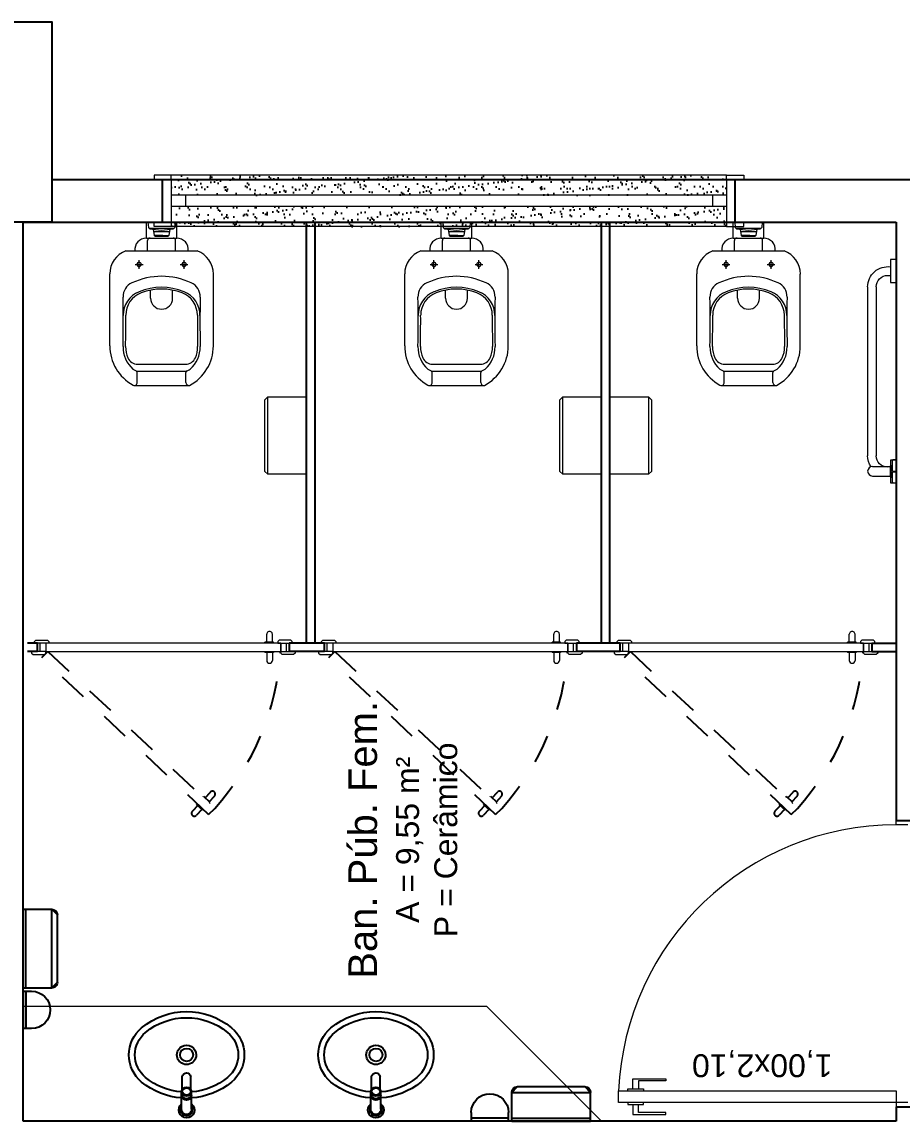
# Model space of a CAD drawing. Header units: metres. Extents: x 2113 to 5678, y -2764 to 956.
# Drawn here: x 3186.705 to 3189.779, y -2017.239 to -2013.399 of the extents above; entities that cross this region are included whole.
import ezdxf

# ---------------------------------------------------------------- set-up
doc = ezdxf.new("R2010")
doc.units = ezdxf.units.M
doc.header["$MEASUREMENT"] = 0
for name, pattern in [('CONTINU', [0]), ('CONTINUO', [0]), ('HIDDEN2', [0.1875, 0.125, -0.0625])]:
    doc.linetypes.add(name, pattern=pattern)
for name, color, linetype in [('_SETOR A', 1, 'Continuous'), ('A - Diversos', 252, 'Continuous'), ('A - Texto 1', 8, 'Continuous'), ('PAREDE', 7, 'Continuous'), ('pilar', 6, 'CONTINUO'), ('Pilares-Vigas', 5, 'Continuous'), ('XX-HTC', 8, 'Continuous')]:
    doc.layers.add(name, color=color, linetype=linetype)
for name, color, linetype, lineweight in [('A - Mobiliário Fixo', 252, 'Continuous', 5), ('A-dimensão', 8, 'Continuous', 5), ('AR-EQP-FIX', 1, 'Continuous', 9), ('AR-POR', 5, 'CONTINUO', 9), ('Esquadrias', 50, 'Continuous', 9)]:
    doc.layers.add(name, color=color, linetype=linetype, lineweight=lineweight)
doc.styles.add('REGUA60', font='romns850', dxfattribs={"width": 1.2})
doc.styles.add('TEXTO', font='swisse.ttf')

# ---------------------------------------------------------------- blocks, each defined once
blk = doc.blocks.new('hidra')
at = {"layer": 'AR-EQP-FIX', "ltscale": 0.02}
for p, q in [((2491.0507, 1715.3238), (2491.0684, 1715.3221)), ((2491.0507, 1715.2278), (2491.0507, 1715.3238)), ((2491.0711, 1715.232), (2491.0711, 1715.3196)), ((2491.0712, 1715.3186), (2491.0735, 1715.3173)), ((2491.0845, 1715.3034), (2491.0845, 1715.2481)), ((2491.097, 1715.2805), (2491.097, 1715.3012)), ((2491.099, 1715.253), (2491.099, 1715.2989)), ((2491.0971, 1715.2803), (2491.0971, 1715.2504)), ((2491.0507, 1715.2278), (2491.0684, 1715.2295)), ((2491.0712, 1715.233), (2491.0735, 1715.2343)), ((2491.0712, 1715.233), (2491.0735, 1715.2343)), ((2491.0744, 1715.2409), (2491.0744, 1715.239))]:
    blk.add_line(p, q, dxfattribs=at)
for points in [[(2491.0507, 1715.2711), (2491.0507, 1715.3238)], [(2491.0752, 1715.3051), (2491.0969, 1715.3012)], [(2491.0507, 1715.2278), (2491.0507, 1715.2711)], [(2491.0752, 1715.2465), (2491.0969, 1715.2503)]]:
    blk.add_lwpolyline(points, dxfattribs=at)
for points in [[(2491.0969, 1715.3012, -0.384514), (2491.099, 1715.2986)], [(2491.0969, 1715.2503, 0.384514), (2491.099, 1715.253)]]:
    blk.add_lwpolyline(points, format="xyb", dxfattribs=at)
for centre, radius, start, end in [((2491.0681, 1715.3191), 0.00299, 9.2142, 84.5), ((2490.6782, 1715.2558), 0.4, 2.8567, 8.8369), ((2490.6782, 1715.2957), 0.4, 351.1631, 357.1433), ((2491.0681, 1715.2325), 0.00299, 275.5, 350.7858)]:
    blk.add_arc(centre, radius, start, end, dxfattribs=at)
blk = doc.blocks.new('vaso')
at = {"layer": 'AR-EQP-FIX'}
for p, q in [((-0.0532, 0.21), (-0.0532, 0.2652)), ((0.0532, 0.21), (0.0532, 0.2652)), ((-0.0532, 0.21), (-0.0402, 0.21)), ((-0.0491, 0.1652), (-0.0491, 0.2011)), ((-0.0402, 0.21), (0.0532, 0.21)), ((0.0491, 0.1652), (0.0491, 0.2011)), ((-0.1245, 0.1652), (0.1245, 0.1652)), ((-0.0921, 0.1181), (-0.0649, 0.1181)), ((-0.0786, 0.1032), (-0.0786, 0.1329)), ((0.0649, 0.1181), (0.0921, 0.1181)), ((0.0786, 0.1032), (0.0786, 0.1329)), ((-0.1809, -0.1665), (-0.1809, 0.0846)), ((0.1809, -0.1665), (0.1809, 0.0845)), ((-0.0384, 0), (-0.0384, 0.0282)), ((0.0384, -0.001), (0.0384, 0.0282)), ((-0.0849, -0.2948), (-0.0849, -0.259)), ((-0.0836, -0.2308), (0.0836, -0.2308)), ((-0.0814, -0.2548), (0.0814, -0.2548)), ((0.0849, -0.2948), (0.0849, -0.259)), ((-0.0953, -0.3048), (0.0975, -0.3048))]:
    blk.add_line(p, q, dxfattribs=at)
for centre, radius, start, end in [((-0.0532, 0.1698), 0.0402, 90, 186.9345), ((-0.0402, 0.2011), 0.00894, 90, 179.9998), ((0.0402, 0.2011), 0.00894, 0.0002, 90), ((0.0532, 0.1698), 0.0402, 353.0655, 90), ((-0.0952, 0.0846), 0.0858, 109.995, 180.0001), ((0.0952, 0.0846), 0.0858, 359.9489, 70.0048), ((-0.0786, 0.1181), 0.0076, 90, 270), ((-0.0786, 0.1181), 0.0076, 270, 90), ((0.0786, 0.1181), 0.0076, 90, 270), ((0.0786, 0.1181), 0.0076, 270, 90), ((-0.0811, 0.005), 0.0536, 114.9604, 180.906), ((0, -0.1692), 0.2457, 65.0398, 114.9603), ((0.0811, 0.005), 0.0536, 359.0955, 65.0414), ((-5.5446, -0.0814), 5.4106, 359.0719, 0.9061), ((-0.0447, -0.06), 0.0894, 112.2632, 180.2611), ((-0.042, -0.059), 0.0831, 110.8099, 180.2335), ((0, -0.1692), 0.2073, 67.7368, 112.2632), ((0, -0.1689), 0.2008, 69.1401, 110.8704), ((0, 0), 0.0384, 180, 0), ((0.042, -0.059), 0.0831, 359.7664, 69.2154), ((0.0447, -0.06), 0.0894, 359.7772, 67.7369), ((5.5446, -0.0814), 5.4106, 179.0937, 180.9279), ((-5.5446, -0.0814), 5.4195, 359.072, 0.2339), ((5.5445, -0.0815), 5.4195, 179.7659, 180.9278), ((-0.0246, -0.1665), 0.1564, 180, 241.2627), ((-0.032, -0.1708), 0.1027, 179.0541, 228.6116), ((-0.032, -0.1707), 0.0938, 179.0719, 203.7273), ((0.0246, -0.1665), 0.1563, 297.7697, 0.0098), ((0.032, -0.1707), 0.1028, 311.3707, 0.9282), ((0.0322, -0.1708), 0.0936, 336.2978, 0.9532), ((-0.0837, -0.1935), 0.0373, 203.6695, 270.1398), ((0.0837, -0.1935), 0.0374, 269.9013, 336.3985), ((-0.0814, -0.2269), 0.0279, 228.4991, 270), ((-0.0903, -0.259), 0.00536, 0.0029, 74.7666), ((0.0814, -0.2269), 0.0279, 270, 311.3708), ((0.0903, -0.259), 0.00536, 105.1484, 179.9966), ((-0.0949, -0.2948), 0.01, 241.1501, 0.1116), ((0.0949, -0.2948), 0.01, 180.0009, 270.2078)]:
    blk.add_arc(centre, radius, start, end, dxfattribs=at)
at = {"layer": 'AR-EQP-FIX', "rotation": 270}
blk.add_blockref('hidra', (-1715.2758, 2491.3159), dxfattribs=at)
blk = doc.blocks.new('janela panherofeminino')
at = {"layer": 'XX-HTC', "ltscale": 5}
h = blk.add_hatch(dxfattribs=at)
h.set_pattern_fill('AR-SAND', color=256, scale=0.001, angle=-90, style=0)
h.set_pattern_definition([(307.5, (532.882332, 3506.972135), (0.04894132373, 0.0016000313), [0, -0.038608, 0, -0.04318, 0, -0.041275]), (277.5, (532.88233, 3506.972135), (0.07168251, -0.0449523283), [0, -0.020828, 0, -0.034798, 0, -0.013335]), (237.5, (532.882332, 3507.003377), (0.0001437185, -0.079099237), [0, -0.0127, 0, -0.04572, 0, -0.05969]), (227.5, (532.88233, 3507.00338), (0.0222929323, -0.0763556452), [0, -0.00635, 0, -0.029972, 0, -0.03429])])
h.paths.add_polyline_path([(2003.3904, 1412.7947), (2003.3754, 1412.7947), (2003.3204, 1412.7947), (2003.3204, 1414.7347), (2003.3754, 1414.7347), (2003.3904, 1414.7347)])
h.paths.add_polyline_path([(2003.2804, 1412.7947), (2003.2254, 1412.7947), (2003.2104, 1412.7947), (2003.2104, 1414.7347), (2003.2254, 1414.7347), (2003.2804, 1414.7347)])
at = {"layer": 'AR-EQP-FIX', "linetype": 'Continuous'}
for p, q in [((2003.2104, 1412.7947), (2003.2104, 1414.7347)), ((2003.3904, 1412.7947), (2003.3904, 1414.7347))]:
    blk.add_line(p, q, dxfattribs=at)
at = {"layer": 'Esquadrias', "linetype": 'CONTINU'}
for p, q in [((2003.2104, 1414.7347), (2003.2104, 1414.7947)), ((2003.2104, 1414.7947), (2003.2254, 1414.7947)), ((2003.3904, 1414.7947), (2003.3754, 1414.7947)), ((2003.3904, 1414.7347), (2003.3904, 1414.7947)), ((2003.2254, 1414.7347), (2003.2104, 1414.7347)), ((2003.3754, 1414.7347), (2003.2254, 1414.7347)), ((2003.2804, 1412.7947), (2003.2804, 1414.7347)), ((2003.3204, 1412.7947), (2003.3204, 1414.7347)), ((2003.3754, 1414.7347), (2003.3904, 1414.7347)), ((2003.3204, 1414.6847), (2003.2804, 1414.6847)), ((2003.3204, 1412.8447), (2003.2804, 1412.8447)), ((2003.2254, 1412.7947), (2003.2104, 1412.7947)), ((2003.2104, 1412.7947), (2003.2104, 1412.7347)), ((2003.3754, 1412.7947), (2003.2254, 1412.7947)), ((2003.3754, 1412.7947), (2003.3904, 1412.7947)), ((2003.3904, 1412.7947), (2003.3904, 1412.7347)), ((2003.2104, 1412.7347), (2003.2254, 1412.7347)), ((2003.3904, 1412.7347), (2003.3754, 1412.7347))]:
    blk.add_line(p, q, dxfattribs=at)
at = {"layer": 'PAREDE', "ltscale": 5}
for p, q in [((2003.2254, 1414.7647), (2003.3754, 1414.7647)), ((2003.2254, 1414.7647), (2003.3754, 1414.7647)), ((2003.2254, 1412.7647), (2003.3754, 1412.7647))]:
    blk.add_line(p, q, dxfattribs=at)
blk = doc.blocks.new('GINASIO')
at = {"layer": 'A - Diversos'}
for p, q in [((3758.1758, -1183.6997), (3758.1758, -1183.6697)), ((3758.3058, -1183.6797), (3758.1758, -1183.6797)), ((3757.8825, -1185.2352), (3757.8525, -1185.2352)), ((3757.8625, -1185.3652), (3757.8625, -1185.2352))]:
    blk.add_line(p, q, dxfattribs=at)
at = {"layer": 'A - Diversos', "extrusion": (0, 0, -1)}
for p, q in [((3758.3058, -1183.6697), (3758.1758, -1183.6697)), ((3758.3058, -1183.6697), (3758.3058, -1183.6997)), ((3758.3173, -1183.6697), (3758.5923, -1183.6697)), ((3758.3173, -1183.6697), (3758.3173, -1183.7697)), ((3758.3173, -1183.6797), (3758.5923, -1183.6797)), ((3758.5923, -1183.6697), (3758.5923, -1183.7697)), ((3758.3173, -1183.7697), (3758.5923, -1183.7697)), ((3758.3173, -1183.7697), (3758.3373, -1183.7897)), ((3758.3373, -1183.7897), (3758.5723, -1183.7897)), ((3758.5923, -1183.7697), (3758.5723, -1183.7897)), ((3757.8937, -1184.2235), (3757.9558, -1184.2235)), ((3757.9623, -1184.2258), (3758.0082, -1184.2258)), ((3757.9623, -1184.2558), (3758.0082, -1184.2558)), ((3757.8937, -1184.258), (3757.9558, -1184.258)), ((3757.8937, -1184.8847), (3757.9558, -1184.8847)), ((3757.9623, -1184.887), (3758.0082, -1184.887)), ((3757.8937, -1184.9192), (3757.9558, -1184.9192)), ((3757.9623, -1184.9169), (3758.0082, -1184.9169)), ((3757.8525, -1185.3652), (3757.8525, -1185.2352)), ((3757.8525, -1185.3652), (3757.8825, -1185.3652)), ((3757.8525, -1185.3767), (3757.8525, -1185.6517)), ((3757.8525, -1185.3767), (3757.9525, -1185.3767)), ((3757.8625, -1185.3767), (3757.8625, -1185.6517)), ((3757.9525, -1185.3767), (3757.9525, -1185.6517)), ((3757.9525, -1185.3767), (3757.9725, -1185.3967)), ((3757.9725, -1185.3967), (3757.9725, -1185.6317)), ((3757.9525, -1185.6517), (3757.9725, -1185.6317)), ((3757.8525, -1185.6517), (3757.9525, -1185.6517))]:
    blk.add_line(p, q, dxfattribs=at)
at = {"layer": 'A - Diversos'}
for points in [[(3757.9886, -1184.084, -0.471699), (3758.1782, -1184.0839)], [(3758.0049, -1184.0975, -0.471701), (3758.1619, -1184.0974)], [(3757.9329, -1184.2235, -0.156042), (3757.9886, -1184.084)], [(3757.9541, -1184.2235, -0.154376), (3758.0049, -1184.0975)], [(3758.1619, -1184.0974, -0.359169), (3758.162, -1184.3841)], [(3758.1782, -1184.0839, -0.359179), (3758.1784, -1184.3976)], [(3758.0608, -1184.2408, -1), (3758.1062, -1184.2408)], [(3758.1062, -1184.2408, -1), (3758.0608, -1184.2408)], [(3757.9886, -1184.3976, -0.156089), (3757.9329, -1184.258, -0.156089)], [(3758.0049, -1184.3841, -0.154376), (3757.9541, -1184.258, -0.154376)], [(3758.1784, -1184.3976, -0.472393), (3757.9886, -1184.3976)], [(3758.162, -1184.3841, -0.472527), (3758.0049, -1184.3841)], [(3757.9886, -1184.7452, -0.471699), (3758.1782, -1184.7451)], [(3757.9329, -1184.8847, -0.156042), (3757.9886, -1184.7452)], [(3758.0049, -1184.7587, -0.471701), (3758.1619, -1184.7585)], [(3758.1782, -1184.7451, -0.359179), (3758.1784, -1185.0588)], [(3757.9541, -1184.8847, -0.154376), (3758.0049, -1184.7587)], [(3758.1619, -1184.7585, -0.359169), (3758.162, -1185.0453)], [(3758.0608, -1184.902, -1), (3758.1062, -1184.902)], [(3758.1062, -1184.902, -1), (3758.0608, -1184.902)], [(3757.9886, -1185.0588, -0.156089), (3757.9329, -1184.9192, -0.156089)], [(3758.0049, -1185.0453, -0.154376), (3757.9541, -1184.9192, -0.154376)], [(3758.1784, -1185.0588, -0.472393), (3757.9886, -1185.0588)], [(3758.162, -1185.0453, -0.472527), (3758.0049, -1185.0453)]]:
    blk.add_lwpolyline(points, format="xyb", dxfattribs=at)
for points in [[(3758.0835, -1184.2746, -1.732054), (3758.1127, -1184.2239, -0.577349)], [(3758.0835, -1184.9357, -1.732054), (3758.1127, -1184.8851, -0.577349)]]:
    blk.add_lwpolyline(points, format="xyb", close=True, dxfattribs=at)
at = {"layer": 'A - Diversos', "extrusion": (0, 0, -1)}
for centre, radius, start, end in [((-3758.2408, -1183.6997), 0.065, 180, 0), ((-3758.3373, -1183.7697), 0.02, 270, 0), ((-3758.5723, -1183.7697), 0.02, 180, 270), ((-3757.8909, -1184.2409), 0.0275, 218.7028, 140.9205), ((-3757.8909, -1184.2409), 0.0199, 291.4925, 60.3625), ((-3757.8921, -1184.2408), 0.0173, 264.7023, 95.2977), ((-3757.895, -1184.2472), 0.0274, 59.4369, 120.4101), ((-3757.9443, -1184.2408), 0.0185, 290.9259, 69.0741), ((-3757.9489, -1184.2408), 0.0185, 290.9259, 69.0741), ((-3757.957, -1184.2408), 0.0173, 274.0501, 85.9499), ((-3757.9581, -1184.2408), 0.0151, 278.7028, 81.2972), ((-3757.9535, -1184.2408), 0.0174, 97.5692, 262.4308), ((-3757.9535, -1184.2408), 0.0151, 98.7028, 261.2972), ((-3758.005, -1184.2408), 0.0153, 101.8833, 258.1167), ((-3757.895, -1184.2344), 0.0274, 239.5899, 300.5631), ((-3757.8909, -1184.902), 0.0275, 218.7028, 140.9205), ((-3757.8909, -1184.902), 0.0199, 291.4925, 60.3625), ((-3757.8921, -1184.902), 0.0173, 264.7023, 95.2977), ((-3757.895, -1184.9084), 0.0274, 59.4369, 120.4101), ((-3757.9443, -1184.902), 0.0185, 290.9259, 69.0741), ((-3757.9489, -1184.902), 0.0185, 290.9259, 69.0741), ((-3757.957, -1184.902), 0.0173, 274.0501, 85.9499), ((-3757.9581, -1184.902), 0.0151, 278.7028, 81.2972), ((-3757.9535, -1184.902), 0.0174, 97.5692, 262.4308), ((-3757.9535, -1184.902), 0.0151, 98.7028, 261.2972), ((-3758.005, -1184.902), 0.0153, 101.8833, 258.1167), ((-3757.895, -1184.8956), 0.0274, 239.5899, 300.5631), ((-3757.8825, -1185.3002), 0.065, 90, 270), ((-3757.9525, -1185.3967), 0.02, 90, 180), ((-3757.9525, -1185.6317), 0.02, 180, 270)]:
    blk.add_arc(centre, radius, start, end, dxfattribs=at)
at = {"layer": 'A - Mobiliário Fixo'}
for p, q in [((3758.2525, -1185.2899), (3758.2525, -1183.6697)), ((3757.8525, -1185.6899), (3758.2525, -1185.2899)), ((3760.807, -1186.6897), (3760.807, -1186.6997))]:
    blk.add_line(p, q, dxfattribs=at)
at = {"layer": 'A - Mobiliário Fixo', "extrusion": (0, 0, -1)}
for p, q in [((3760.767, -1186.6197), (3760.177, -1186.6197)), ((3760.767, -1186.6497), (3760.177, -1186.6497)), ((3760.162, -1186.6997), (3760.082, -1186.6997)), ((3760.082, -1186.6997), (3760.082, -1186.7197)), ((3760.137, -1186.6997), (3760.137, -1186.6986)), ((3760.162, -1186.7197), (3760.162, -1186.6997)), ((3760.782, -1186.6997), (3760.782, -1186.7197)), ((3760.862, -1186.6997), (3760.782, -1186.6997)), ((3760.862, -1186.7197), (3760.862, -1186.6997))]:
    blk.add_line(p, q, dxfattribs=at)
at = {"layer": 'A - Mobiliário Fixo'}
blk.add_arc((3760.1225, -1186.6361), 0.0164, 0, 180, dxfattribs=at)
at = {"layer": 'A - Mobiliário Fixo', "extrusion": (0, 0, -1)}
for centre, radius, start, end in [((-3760.1774, -1186.6906), 0.071, 56.513, 89.6722), ((-3760.7666, -1186.6906), 0.071, 90.3278, 187.3004), ((-3760.177, -1186.6897), 0.04, 0, 90), ((-3760.767, -1186.6897), 0.04, 90, 180)]:
    blk.add_arc(centre, radius, start, end, dxfattribs=at)
at = {"layer": 'A - Mobiliário Fixo'}
for points in [[(3760.106, -1186.6361), (3760.106, -1186.6361), (3760.106, -1186.6986), (3760.106, -1186.6986)], [(3760.1389, -1186.6361), (3760.1389, -1186.6361), (3760.1389, -1186.6986), (3760.1389, -1186.6986)], [(3760.082, -1186.7085), (3760.082, -1186.7085), (3760.0822, -1186.7075), (3760.0822, -1186.7075)], [(3760.082, -1186.7085), (3760.082, -1186.7085), (3760.082, -1186.7197), (3760.082, -1186.7197)], [(3760.0822, -1186.7075), (3760.0822, -1186.7075), (3760.083, -1186.7067), (3760.083, -1186.7067)], [(3760.083, -1186.7067), (3760.083, -1186.7067), (3760.084, -1186.7065), (3760.084, -1186.7065)], [(3760.084, -1186.7065), (3760.084, -1186.7065), (3760.1211, -1186.7065), (3760.1211, -1186.7065)], [(3760.1028, -1186.6996), (3760.1028, -1186.6996), (3760.1026, -1186.7006), (3760.1026, -1186.7006)], [(3760.1424, -1186.7006), (3760.1424, -1186.7006), (3760.1026, -1186.7006), (3760.1026, -1186.7006)], [(3760.1026, -1186.7006), (3760.1026, -1186.7006), (3760.1026, -1186.7065), (3760.1026, -1186.7065)], [(3760.1036, -1186.6988), (3760.1036, -1186.6988), (3760.1028, -1186.6996), (3760.1028, -1186.6996)], [(3760.1046, -1186.6986), (3760.1046, -1186.6986), (3760.1036, -1186.6988), (3760.1036, -1186.6988)], [(3760.1403, -1186.6986), (3760.1403, -1186.6986), (3760.1046, -1186.6986), (3760.1046, -1186.6986)], [(3760.1211, -1186.7065), (3760.1211, -1186.7065), (3760.1211, -1186.7197), (3760.1211, -1186.7197)], [(3760.1226, -1186.7065), (3760.1226, -1186.7065), (3760.1612, -1186.7065), (3760.1612, -1186.7065)], [(3760.1226, -1186.7065), (3760.1226, -1186.7065), (3760.1226, -1186.7197), (3760.1226, -1186.7197)], [(3760.1413, -1186.6988), (3760.1413, -1186.6988), (3760.1403, -1186.6986), (3760.1403, -1186.6986)], [(3760.1421, -1186.6996), (3760.1421, -1186.6996), (3760.1413, -1186.6988), (3760.1413, -1186.6988)], [(3760.1424, -1186.7006), (3760.1424, -1186.7006), (3760.1421, -1186.6996), (3760.1421, -1186.6996)], [(3760.1424, -1186.7006), (3760.1424, -1186.7006), (3760.1424, -1186.7065), (3760.1424, -1186.7065)], [(3760.1612, -1186.7065), (3760.1612, -1186.7065), (3760.1622, -1186.7067), (3760.1622, -1186.7067)], [(3760.1622, -1186.7067), (3760.1622, -1186.7067), (3760.1629, -1186.7075), (3760.1629, -1186.7075)], [(3760.1629, -1186.7075), (3760.1629, -1186.7075), (3760.1632, -1186.7085), (3760.1632, -1186.7085)], [(3760.1632, -1186.7085), (3760.1632, -1186.7085), (3760.1632, -1186.7197), (3760.1632, -1186.7197)], [(3760.082, -1186.7197), (3760.082, -1186.7197), (3760.1632, -1186.7197), (3760.1632, -1186.7197)], [(3760.1211, -1186.7166), (3760.1211, -1186.7166), (3760.1226, -1186.7166), (3760.1226, -1186.7166)]]:
    blk.add_open_spline(points, degree=3, dxfattribs=at)
at = {"layer": 'A-dimensão', "extrusion": (0, 0, -1)}
for p, q in [((3760.1224, -1184.5147), (3760.1124, -1184.5247)), ((3760.1124, -1184.6597), (3760.1124, -1184.5247)), ((3760.1124, -1184.5247), (3760.3824, -1184.5247)), ((3760.1224, -1184.5147), (3760.3724, -1184.5147)), ((3760.3724, -1184.5147), (3760.3824, -1184.5247)), ((3760.3824, -1184.5247), (3760.3824, -1184.6597)), ((3760.1224, -1185.5447), (3760.1124, -1185.5547)), ((3760.1124, -1185.6897), (3760.1124, -1185.5547)), ((3760.1124, -1185.5547), (3760.3824, -1185.5547)), ((3760.1224, -1185.5447), (3760.3724, -1185.5447)), ((3760.3724, -1185.5447), (3760.3824, -1185.5547)), ((3760.3824, -1185.5547), (3760.3824, -1185.6897)), ((3760.1124, -1185.8547), (3760.1124, -1185.7197)), ((3760.3824, -1185.7197), (3760.3824, -1185.8547)), ((3760.1224, -1185.8647), (3760.1124, -1185.8547)), ((3760.3824, -1185.8547), (3760.1124, -1185.8547)), ((3760.3724, -1185.8647), (3760.1224, -1185.8647)), ((3760.3724, -1185.8647), (3760.3824, -1185.8547))]:
    blk.add_line(p, q, dxfattribs=at)
at = {"layer": 'A-dimensão'}
for p, q in [((3760.3824, -1184.6597), (3760.1124, -1184.6597)), ((3760.3824, -1185.6897), (3760.1124, -1185.6897)), ((3760.1124, -1185.7197), (3760.3824, -1185.7197))]:
    blk.add_line(p, q, dxfattribs=at)
at = {"layer": 'AR-POR', "color": 8, "linetype": 'HIDDEN2', "lineweight": -2, "ltscale": 0.02}
for p, q in [((3758.9235, -1184.3179), (3759.4718, -1183.7349)), ((3759.4931, -1183.7562), (3758.9447, -1184.3391)), ((3759.4718, -1183.7349), (3759.4931, -1183.7562)), ((3758.941, -1184.2945), (3758.9207, -1184.2753)), ((3758.9547, -1184.28), (3758.9347, -1184.261)), ((3758.9382, -1184.2974), (3758.9588, -1184.2757)), ((3758.961, -1184.2777), (3758.9588, -1184.2757)), ((3758.9235, -1184.3179), (3758.9447, -1184.3391)), ((3758.9404, -1184.2995), (3758.9382, -1184.2974)), ((3758.9633, -1184.3212), (3758.9655, -1184.3232)), ((3758.9655, -1184.3232), (3758.9861, -1184.3015)), ((3758.9682, -1184.3203), (3758.9885, -1184.3396)), ((3758.982, -1184.3058), (3759.002, -1184.3248)), ((3758.984, -1184.2994), (3758.9861, -1184.3015)), ((3758.9235, -1185.3204), (3759.4718, -1184.7374)), ((3759.4718, -1184.7374), (3759.4931, -1184.7587)), ((3759.4931, -1184.7587), (3758.9447, -1185.3416)), ((3758.941, -1185.297), (3758.9207, -1185.2778)), ((3758.9547, -1185.2825), (3758.9347, -1185.2635)), ((3758.9382, -1185.2999), (3758.9588, -1185.2782)), ((3758.961, -1185.2802), (3758.9588, -1185.2782)), ((3758.9235, -1185.3204), (3758.9447, -1185.3416)), ((3758.9404, -1185.302), (3758.9382, -1185.2999)), ((3758.9633, -1185.3237), (3758.9655, -1185.3257)), ((3758.9655, -1185.3257), (3758.9861, -1185.304)), ((3758.9682, -1185.3228), (3758.9885, -1185.3421)), ((3758.982, -1185.3083), (3759.002, -1185.3273)), ((3758.984, -1185.3019), (3758.9861, -1185.304)), ((3758.9235, -1186.3529), (3759.4718, -1185.7699)), ((3759.4931, -1185.7912), (3758.9447, -1186.3741)), ((3759.4718, -1185.7699), (3759.4931, -1185.7912)), ((3758.941, -1186.3295), (3758.9207, -1186.3103)), ((3758.9547, -1186.315), (3758.9347, -1186.296)), ((3758.9382, -1186.3324), (3758.9588, -1186.3107)), ((3758.961, -1186.3127), (3758.9588, -1186.3107)), ((3758.9235, -1186.3529), (3758.9447, -1186.3741)), ((3758.9404, -1186.3345), (3758.9382, -1186.3324)), ((3758.9633, -1186.3562), (3758.9655, -1186.3582)), ((3758.9655, -1186.3582), (3758.9861, -1186.3365)), ((3758.9682, -1186.3553), (3758.9885, -1186.3746)), ((3758.982, -1186.3408), (3759.002, -1186.3598)), ((3758.984, -1186.3344), (3758.9861, -1186.3365))]:
    blk.add_line(p, q, dxfattribs=at)
at = {"layer": 'AR-POR', "color": 1, "linetype": 'Continuous'}
for p, q in [((3759.4895, -1184.5206), (3759.4619, -1184.5206)), ((3759.4925, -1184.5147), (3759.4895, -1184.5147)), ((3759.4895, -1184.5447), (3759.4895, -1184.5147)), ((3759.5225, -1184.5147), (3759.5255, -1184.5147)), ((3759.5255, -1184.5447), (3759.5255, -1184.5147)), ((3759.5255, -1184.5206), (3759.5531, -1184.5206)), ((3759.4895, -1184.5406), (3759.4619, -1184.5406)), ((3759.4925, -1184.5447), (3759.4895, -1184.5447)), ((3759.5225, -1184.5447), (3759.5255, -1184.5447)), ((3759.5255, -1184.5406), (3759.5531, -1184.5406)), ((3759.4895, -1185.5231), (3759.4619, -1185.5231)), ((3759.4925, -1185.5172), (3759.4895, -1185.5172)), ((3759.4895, -1185.5472), (3759.4895, -1185.5172)), ((3759.5225, -1185.5172), (3759.5255, -1185.5172)), ((3759.5255, -1185.5472), (3759.5255, -1185.5172)), ((3759.5255, -1185.5231), (3759.5531, -1185.5231)), ((3759.4895, -1185.5431), (3759.4619, -1185.5431)), ((3759.4925, -1185.5472), (3759.4895, -1185.5472)), ((3759.5225, -1185.5472), (3759.5255, -1185.5472)), ((3759.5255, -1185.5431), (3759.5531, -1185.5431)), ((3759.4895, -1186.5556), (3759.4619, -1186.5556)), ((3759.4925, -1186.5497), (3759.4895, -1186.5497)), ((3759.4895, -1186.5797), (3759.4895, -1186.5497)), ((3759.5225, -1186.5497), (3759.5255, -1186.5497)), ((3759.5255, -1186.5797), (3759.5255, -1186.5497)), ((3759.5255, -1186.5556), (3759.5531, -1186.5556)), ((3759.4895, -1186.5756), (3759.4619, -1186.5756)), ((3759.4925, -1186.5797), (3759.4895, -1186.5797)), ((3759.5225, -1186.5797), (3759.5255, -1186.5797)), ((3759.5255, -1186.5756), (3759.5531, -1186.5756))]:
    blk.add_line(p, q, dxfattribs=at)
at = {"layer": 'AR-POR', "color": 8, "linetype": 'HIDDEN2', "lineweight": -2, "ltscale": 0.02}
for centre, radius, start, end in [((3758.9277, -1184.2681), 0.01, 45.4813, 225.4813), ((3758.9948, -1184.3312), 0.01, 228.0266, 48.0266), ((3759.5509, -1183.6648), 0.9068, 228.0461, 266.3032), ((3758.9277, -1185.2706), 0.01, 45.4813, 225.4813), ((3758.9948, -1185.3337), 0.01, 228.0266, 48.0266), ((3759.5509, -1184.6673), 0.9068, 228.0461, 266.3032), ((3758.9277, -1186.3031), 0.01, 45.4813, 225.4813), ((3758.9948, -1186.3662), 0.01, 228.0266, 48.0266), ((3759.5509, -1185.6998), 0.9068, 228.0461, 266.3032)]:
    blk.add_arc(centre, radius, start, end, dxfattribs=at)
at = {"layer": 'AR-POR', "color": 1, "linetype": 'Continuous'}
for centre, start, end in [((3759.4619, -1184.5306), 90, 270), ((3759.5531, -1184.5306), 270, 90), ((3759.4619, -1185.5331), 90, 270), ((3759.5531, -1185.5331), 270, 90), ((3759.4619, -1186.5656), 90, 270), ((3759.5531, -1186.5656), 270, 90)]:
    blk.add_arc(centre, 0.01, start, end, dxfattribs=at)
at = {"layer": 'Esquadrias'}
for p, q in [((3757.9175, -1186.7197), (3757.9175, -1185.7497)), ((3757.9175, -1185.7497), (3757.9575, -1185.7497)), ((3757.9575, -1185.7497), (3757.9575, -1186.7197)), ((3757.9175, -1185.7822), (3757.91, -1185.7822)), ((3757.91, -1185.7822), (3757.91, -1185.8372)), ((3757.9575, -1185.7822), (3757.965, -1185.7822)), ((3757.965, -1185.7822), (3757.965, -1185.8372)), ((3757.91, -1185.7997), (3757.875, -1185.7997)), ((3757.875, -1185.7997), (3757.875, -1185.9147)), ((3757.8825, -1185.9147), (3757.8825, -1185.8197)), ((3757.8825, -1185.8197), (3757.91, -1185.8197)), ((3757.965, -1185.7997), (3758, -1185.7997)), ((3757.9925, -1185.8197), (3757.965, -1185.8197)), ((3757.9925, -1185.9147), (3757.9925, -1185.8197)), ((3758, -1185.7997), (3758, -1185.9147)), ((3757.91, -1185.8372), (3757.9175, -1185.8372)), ((3757.965, -1185.8372), (3757.9575, -1185.8372)), ((3757.875, -1185.9147), (3757.8825, -1185.9147)), ((3758, -1185.9147), (3757.9925, -1185.9147)), ((3757.9175, -1186.7197), (3757.9025, -1186.7197)), ((3757.9175, -1186.7597), (3757.9175, -1186.7197)), ((3757.9575, -1186.7197), (3757.9175, -1186.7197)), ((3758.8875, -1186.7197), (3758.9025, -1186.7197)), ((3758.8875, -1186.7597), (3758.8875, -1186.7197))]:
    blk.add_line(p, q, dxfattribs=at)
for points in [[(3759.4925, -1183.6997), (3759.4875, -1183.6997), (3759.4825, -1183.7047), (3759.4825, -1183.7447), (3759.4875, -1183.7497), (3759.4925, -1183.7497)], [(3759.5225, -1183.7097), (3759.5275, -1183.7097), (3759.5325, -1183.7147), (3759.5325, -1183.7547), (3759.5275, -1183.7597), (3759.5225, -1183.7597)], [(3759.4925, -1184.5697), (3759.5225, -1184.5697), (3759.5225, -1183.7497), (3759.4925, -1183.7497)], [(3759.5225, -1184.6097), (3759.5275, -1184.6097), (3759.5325, -1184.6047), (3759.5325, -1184.5647), (3759.5275, -1184.5597), (3759.5225, -1184.5597)], [(3759.4925, -1184.6197), (3759.4875, -1184.6197), (3759.4825, -1184.6147), (3759.4825, -1184.5747), (3759.4875, -1184.5697), (3759.4925, -1184.5697)], [(3759.4925, -1184.7022), (3759.4875, -1184.7022), (3759.4825, -1184.7072), (3759.4825, -1184.7472), (3759.4875, -1184.7522), (3759.4925, -1184.7522)], [(3759.5225, -1184.7122), (3759.5275, -1184.7122), (3759.5325, -1184.7172), (3759.5325, -1184.7572), (3759.5275, -1184.7622), (3759.5225, -1184.7622)], [(3759.4925, -1185.5722), (3759.5225, -1185.5722), (3759.5225, -1184.7522), (3759.4925, -1184.7522)], [(3759.4925, -1185.6222), (3759.4875, -1185.6222), (3759.4825, -1185.6172), (3759.4825, -1185.5772), (3759.4875, -1185.5722), (3759.4925, -1185.5722)], [(3759.5225, -1185.6122), (3759.5275, -1185.6122), (3759.5325, -1185.6072), (3759.5325, -1185.5672), (3759.5275, -1185.5622), (3759.5225, -1185.5622)], [(3759.4925, -1185.7347), (3759.4875, -1185.7347), (3759.4825, -1185.7397), (3759.4825, -1185.7797), (3759.4875, -1185.7847), (3759.4925, -1185.7847)], [(3759.5225, -1185.7447), (3759.5275, -1185.7447), (3759.5325, -1185.7497), (3759.5325, -1185.7897), (3759.5275, -1185.7947), (3759.5225, -1185.7947)], [(3759.4925, -1186.6047), (3759.5225, -1186.6047), (3759.5225, -1185.7847), (3759.4925, -1185.7847)], [(3759.5225, -1186.6447), (3759.5275, -1186.6447), (3759.5325, -1186.6397), (3759.5325, -1186.5997), (3759.5275, -1186.5947), (3759.5225, -1186.5947)], [(3759.4925, -1186.6547), (3759.4875, -1186.6547), (3759.4825, -1186.6497), (3759.4825, -1186.6097), (3759.4875, -1186.6047), (3759.4925, -1186.6047)]]:
    blk.add_lwpolyline(points, close=True, dxfattribs=at)
for points in [[(3759.4925, -1183.6997), (3759.4925, -1183.7197)], [(3759.5275, -1183.7597), (3759.5225, -1183.7597), (3759.5225, -1183.7497), (3759.4925, -1183.7497), (3759.4925, -1183.7297), (3759.5225, -1183.7297)], [(3759.5275, -1184.5597), (3759.5225, -1184.5597), (3759.5225, -1184.5697), (3759.4925, -1184.5697), (3759.4925, -1184.5897), (3759.5225, -1184.5897)], [(3759.4925, -1184.7022), (3759.4925, -1184.7222)], [(3759.5275, -1184.7622), (3759.5225, -1184.7622), (3759.5225, -1184.7522), (3759.4925, -1184.7522), (3759.4925, -1184.7322), (3759.5225, -1184.7322)], [(3759.5275, -1185.5622), (3759.5225, -1185.5622), (3759.5225, -1185.5722), (3759.4925, -1185.5722), (3759.4925, -1185.5922), (3759.5225, -1185.5922)], [(3759.4925, -1185.7347), (3759.4925, -1185.7547)], [(3759.5275, -1185.7947), (3759.5225, -1185.7947), (3759.5225, -1185.7847), (3759.4925, -1185.7847), (3759.4925, -1185.7647), (3759.5225, -1185.7647)], [(3759.5275, -1186.5947), (3759.5225, -1186.5947), (3759.5225, -1186.6047), (3759.4925, -1186.6047), (3759.4925, -1186.6247), (3759.5225, -1186.6247)]]:
    blk.add_lwpolyline(points, dxfattribs=at)
at = {"layer": 'Esquadrias', "color": 0, "linetype": 'ByBlock'}
blk.add_arc((3757.916, -1186.7203), 0.9715, 0.0351, 87.5528, dxfattribs=at)
at = {"layer": 'PAREDE', "ltscale": 5}
for p, q in [((3757.8525, -1183.6697), (3760.285, -1183.6697)), ((3757.8525, -1186.7197), (3757.8525, -1183.6697)), ((3760.285, -1183.6697), (3760.9925, -1183.6697)), ((3760.9925, -1183.6697), (3760.9925, -1186.7197)), ((3761.1425, -1183.7697), (3761.1425, -1187.2197)), ((3761.1425, -1183.7697), (3761.1425, -1187.2197)), ((3757.9025, -1186.7197), (3757.8525, -1186.7197)), ((3757.9025, -1186.7197), (3757.9025, -1186.8697)), ((3760.9925, -1186.7197), (3758.9025, -1186.7197)), ((3758.9025, -1186.7197), (3758.9025, -1186.8697))]:
    blk.add_line(p, q, dxfattribs=at)
at = {"layer": 'Pilares-Vigas', "ltscale": 5}
for p, q in [((3759.4925, -1183.7197), (3759.4925, -1183.6847)), ((3759.5225, -1183.7197), (3759.5225, -1183.6847)), ((3759.4925, -1183.7197), (3759.5225, -1183.7197)), ((3759.5225, -1184.5997), (3759.4925, -1184.5997)), ((3759.4925, -1184.7222), (3759.4925, -1184.5997)), ((3759.5225, -1184.7222), (3759.5225, -1184.5997)), ((3759.5225, -1184.6597), (3760.9925, -1184.6597)), ((3759.5225, -1184.6897), (3760.9925, -1184.6897)), ((3759.4925, -1184.7222), (3759.5225, -1184.7222)), ((3759.4925, -1185.7547), (3759.4925, -1185.6022)), ((3759.5225, -1185.6022), (3759.4925, -1185.6022)), ((3759.5225, -1185.7547), (3759.5225, -1185.6022)), ((3759.5225, -1185.6897), (3760.9925, -1185.6897)), ((3759.5225, -1185.7197), (3760.9925, -1185.7197)), ((3759.4925, -1185.7547), (3759.5225, -1185.7547)), ((3759.4925, -1186.6347), (3759.4925, -1186.7197)), ((3759.5225, -1186.6347), (3759.4925, -1186.6347)), ((3759.5225, -1186.6347), (3759.5225, -1186.7197))]:
    blk.add_line(p, q, dxfattribs=at)
at = {"layer": 'Pilares-Vigas'}
blk.add_lwpolyline([(3760.9925, -1183.4197), (3761.6925, -1183.4197), (3761.6925, -1183.7697), (3760.9925, -1183.7697), (3760.9925, -1183.4197)], dxfattribs=at)
at = {"layer": 'A-dimensão', "rotation": 270}
for p in [(3760.7273, -1184.1536), (3760.7273, -1185.1836), (3760.7273, -1186.2036)]:
    blk.add_blockref('vaso', p, dxfattribs=at)
at = {"layer": 'pilar'}
blk.add_blockref('janela panherofeminino', (1757.767, -2598.9219), dxfattribs=at)
at = {"layer": 'A - Texto 1', "insert": (3758.0058, -1186.0061), "char_height": 0.08, "width": 0.90408, "attachment_point": 3, "rotation": 90, "style": 'TEXTO'}
blk.add_mtext('1,00x2,10', dxfattribs=at)
at = {"layer": 'XX-HTC', "insert": (3758.8349, -1184.806, -297), "char_height": 0.1, "width": 1.390511, "attachment_point": 2, "style": 'REGUA60'}
blk.add_mtext('{\\fArial|b0|i0|c0|p34;Ban. Púb. Fem.\\P\\H0.8x;A = 9,55 m²\\PP = Cerâmico}', dxfattribs=at)

msp = doc.modelspace()

# ---------------------------------------------------------------- block references
at = {"layer": '_SETOR A', "rotation": 89.99999999998815}
msp.add_blockref('GINASIO', (2003.0392, -5775.0918), dxfattribs=at)

doc.saveas('drawing.dxf')
